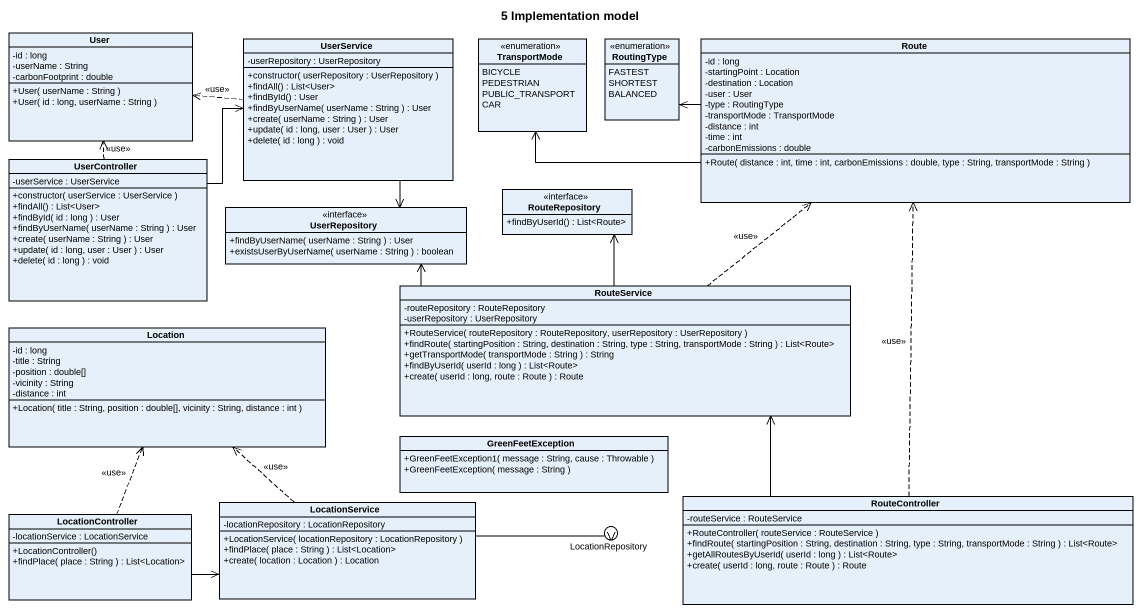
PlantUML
@startuml
title 5 Implementation model
allowmixing
hide circle
hide empty members
skinparam classAttributeIconSize 0
class User {
  -id : long
  -userName : String
  -carbonFootprint : double
  +User( userName : String )
  +User( id : long, userName : String )
}
class UserService {
  -userRepository : UserRepository
  +constructor( userRepository : UserRepository )
  +findAll() : List<User>
  +findById() : User
  +findByUserName( userName : String ) : User
  +create( userName : String ) : User
  +update( id : long, user : User ) : User
  +delete( id : long ) : void
}
enum TransportMode {
  BICYCLE
  PEDESTRIAN
  PUBLIC_TRANSPORT
  CAR
}
enum RoutingType {
  FASTEST
  SHORTEST
  BALANCED
}
class Route {
  -id : long
  -startingPoint : Location
  -destination : Location
  -user : User
  -type : RoutingType
  -transportMode : TransportMode
  -distance : int
  -time : int
  -carbonEmissions : double
  +Route( distance : int, time : int, carbonEmissions : double, type : String, transportMode : String )
}
class UserController {
  -userService : UserService
  +constructor( userService : UserService )
  +findAll() : List<User>
  +findById( id : long ) : User
  +findByUserName( userName : String ) : User
  +create( userName : String ) : User
  +update( id : long, user : User ) : User
  +delete( id : long ) : void
}
interface RouteRepository {
  +findByUserId() : List<Route>
}
interface UserRepository {
  +findByUserName( userName : String ) : User
  +existsUserByUserName( userName : String ) : boolean
}
class RouteService {
  -routeRepository : RouteRepository
  -userRepository : UserRepository
  +RouteService( routeRepository : RouteRepository, userRepository : UserRepository )
  +findRoute( startingPosition : String, destination : String, type : String, transportMode : String ) : List<Route>
  +getTransportMode( transportMode : String ) : String
  +findByUserId( userId : long ) : List<Route>
  +create( userId : long, route : Route ) : Route
}
class Location {
  -id : long
  -title : String
  -position : double[]
  -vicinity : String
  -distance : int
  +Location( title : String, position : double[], vicinity : String, distance : int )
}
class GreenFeetException {
  +GreenFeetException1( message : String, cause : Throwable )
  +GreenFeetException( message : String )
}
class LocationService {
  -locationRepository : LocationRepository
  +LocationService( locationRepository : LocationRepository )
  +findPlace( place : String ) : List<Location>
  +create( location : Location ) : Location
}
class RouteController {
  -routeService : RouteService
  +RouteController( routeService : RouteService )
  +findRoute( startingPosition : String, destination : String, type : String, transportMode : String ) : List<Route>
  +getAllRoutesByUserId( userId : long ) : List<Route>
  +create( userId : long, route : Route ) : Route
}
class LocationController {
  -locationService : LocationService
  +LocationController()
  +findPlace( place : String ) : List<Location>
}
() LocationRepository
UserService .left.> User : <<use>>
UserService --> UserRepository
Route -left-> TransportMode
Route -left-> RoutingType
UserController .up.> User : <<use>>
UserController -right-> UserService
RouteService .up.> Route : <<use>>
RouteService -up-> RouteRepository
RouteService -left-> UserRepository
LocationService .up.> Location : <<use>>
LocationService -right-> LocationRepository
RouteController .up.> Route : <<use>>
RouteController -up-> RouteService
LocationController .up.> Location : <<use>>
LocationController -right-> LocationService
@enduml
